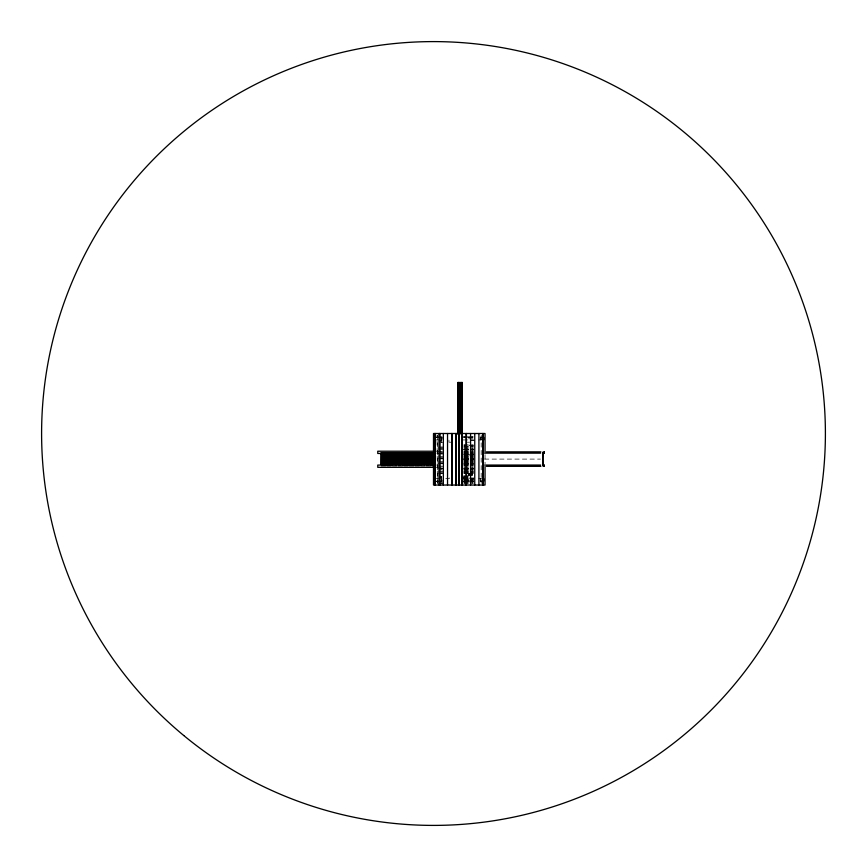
<?xml version="1.0" encoding="UTF-8"?>
<svg xmlns="http://www.w3.org/2000/svg" width="867" height="867" viewBox="0 0 867 867"><rect width="100%" height="100%" fill="white"/><g stroke="black" fill="none" stroke-linecap="round" stroke-linejoin="round"><path stroke-width="0.65" stroke-dasharray="4.33 3.25" d="M437.044 481.499L442.029 481.824M437.369 483.114L437.044 435.115M442.029 436.719L437.044 437.044M463.249 436.719L467.237 436.719M468.559 436.719L473.87 436.719M436.448 437.044L442.43 437.044M463.986 437.044L473.415 437.044M436.123 437.369L442.517 437.369M463.195 437.369L467.215 437.369M468.278 437.369L473.837 437.369M481.499 437.369L480.177 437.369L480.177 439.948M438.702 437.683L442.56 437.683M468.278 437.683L473.415 437.683M439.948 438.81L442.452 438.81M468.581 438.81L473.588 438.81M436.123 439.948L442.452 439.948M463.195 439.948L473.87 439.948M478.606 439.948L481.499 439.948M470.391 440.588L475.062 440.588M439.948 440.783L441.769 440.783M439.948 441.043L441.769 441.043M439.948 442.007L441.769 442.007M451.219 442.203L448.965 442.203L448.965 439.948M467.324 442.203L469.578 442.203M440.859 442.679L442.679 442.679M463.921 444.771L473.219 444.901M473.219 445.194L463.921 445.259L473.219 445.324M463.921 446.082L473.219 446.082M463.921 446.212L473.219 446.212M438.691 446.971L442.679 446.971M463.921 447.09L473.219 446.971M438.691 447.849L442.679 447.849M463.921 447.849L473.219 447.979M438.691 448.868L442.679 448.868M463.921 448.868L473.219 448.868M438.691 449.16L442.679 449.16M463.921 449.16L473.219 449.16M463.921 449.29L473.219 449.29M463.921 449.605L473.219 449.605M463.921 449.735L473.219 449.735M463.921 450.027L473.219 450.157M463.921 451.046L473.219 450.916M436.827 451.219L442.203 451.219M438.691 451.794L442.679 451.794M463.921 451.794L473.219 451.794M463.921 451.924L473.219 451.924M438.691 452.682L442.679 452.682M463.921 452.682L473.219 452.682M463.921 452.812L473.219 452.812M436.827 453.474L442.203 453.474M463.921 453.571L473.219 453.571M438.691 453.701L442.679 453.701M463.921 453.701L473.219 453.701M438.691 453.994L442.679 453.994M463.921 454.124L473.219 453.994M463.921 454.438L473.219 454.438M463.921 454.568L473.219 454.568M473.219 454.861L463.921 454.861L473.219 454.991M463.921 455.749L473.219 455.749M463.921 455.879L473.219 455.879M438.691 456.627L442.679 456.627M463.921 456.627L473.219 456.627M463.921 456.757L473.219 456.757M438.691 457.516L442.679 457.516M463.921 457.516L473.219 457.516M463.921 457.646L473.219 457.646M463.921 458.405L473.219 458.405M438.691 458.535L442.679 458.535M463.921 458.535L473.219 458.535M438.691 458.827L442.679 458.827M463.921 458.827L473.219 458.827M463.921 458.946L473.219 458.946M484.512 459.098L540.466 459.098M463.921 459.272L473.219 459.272M463.921 459.402L473.219 459.402M463.921 459.694L473.219 459.694M463.921 459.824L473.219 459.824M463.921 460.583L473.219 460.583M463.921 460.702L473.219 460.702M438.691 461.461L442.679 461.461M463.921 461.461L473.219 461.461M463.921 461.591L473.219 461.591M438.691 462.349L442.679 462.349M463.921 462.349L473.219 462.349M463.921 462.479L473.219 462.479M438.691 463.368L442.679 463.368M463.921 463.238L473.219 463.368M438.691 463.65L442.679 463.65M463.921 463.65L473.219 463.65M463.921 463.78L473.219 463.78M463.921 464.105L473.219 464.105M463.921 464.528L473.219 464.528M463.921 464.658L473.219 464.658M436.827 465.07L442.203 465.07M463.921 465.406L473.219 465.406M463.921 465.536L473.219 465.536M438.691 466.294L442.679 466.294M463.921 466.294L473.219 466.294M436.827 467.324L442.679 467.183M463.921 467.313L473.219 467.313M438.691 468.202L442.679 468.202M463.921 468.202L473.219 468.072M438.691 468.483L442.679 468.483M463.921 468.483L473.219 468.483M463.921 468.613L473.219 468.613M463.921 468.939L473.219 468.939M463.921 469.069L473.219 469.069M463.921 469.491L473.219 469.426M439.948 469.578L442.203 469.578M463.921 470.369L473.219 470.369M438.691 471.128L442.679 471.128M463.921 471.128L473.219 471.128M463.921 471.258L473.219 471.258M438.691 472.016L442.679 472.016M463.921 472.016L473.219 472.016M463.921 472.147L473.219 472.147M463.921 472.905L473.219 472.905M438.691 473.035L442.679 473.035M463.921 473.035L473.219 473.035M438.691 473.317L442.679 473.317M463.921 473.447L473.219 473.447M468.213 473.772L473.393 473.772M468.213 473.902L473.393 473.902M468.213 474.195L473.393 474.195M468.213 474.314L473.393 474.314M468.213 475.073L473.393 475.073M468.213 475.203L473.393 475.203M463.715 475.961L469.036 475.961M463.715 476.091L469.036 476.091M439.948 476.698L441.769 476.698M463.715 476.85L469.036 476.85M439.948 476.958L441.769 476.958M463.715 476.98L469.036 476.98M439.948 477.674L441.769 477.674M463.715 477.739L469.036 477.793L462.653 477.955M439.948 477.923L441.769 477.923M470.423 477.955L473.935 477.955M463.715 478.15L469.036 478.15M463.715 478.281L469.036 478.281M436.123 478.606L442.679 478.606M445.779 478.606L449.29 478.606L449.29 477.955M462.653 478.606L473.935 478.606M478.606 478.606L481.499 478.606M463.921 478.931L473.219 478.931M463.921 479.343L473.219 479.408L463.921 479.473M463.943 479.733L473.274 479.733M463.921 480.231L473.219 480.231M463.921 480.361L473.219 480.361M438.702 480.86L442.56 480.86M468.278 480.86L473.415 480.86M436.123 481.185L442.679 481.12M463.195 481.185L473.837 481.185M481.499 481.185L480.177 481.185L480.177 478.606M436.448 481.499L442.43 481.499M463.986 481.499L473.415 481.499M463.249 481.824L467.237 481.824M468.559 481.824L473.87 481.824M438.691 481.998L442.679 481.998M463.921 482.128L473.219 481.998M438.691 483.017L442.679 483.017M463.921 482.886L473.219 482.886M438.691 483.309L442.679 483.309M463.921 483.309L473.219 483.309M485.043 454.644L485.043 463.899M481.185 435.245L481.185 483.439M480.957 439.948L480.957 436.719L480.762 439.948M480.957 478.606L480.957 481.824L480.762 478.606M469.264 477.955L469.264 478.606M441.856 437.369L441.856 439.948M441.856 478.606L441.856 481.185M441.639 437.369L441.639 439.948M441.639 478.606L441.639 481.185M437.369 435.245L437.369 483.439"/><path stroke-width="1.3" d="M544.259 466.283L544.259 465.124M542.85 452.173L544.216 451.848M544.248 453.094L544.259 451.924M483.114 437.369L483.114 439.948M457.819 382.564L462.339 382.564M435.852 451.241L377.763 451.219L377.763 453.474L435.483 453.474M486.387 451.848L540.9 451.848M484.566 453.138L540.661 453.138M544.216 453.138L543.251 453.148L543.056 453.983A40.218 9.656 90 0 0 543.056 464.224L543.251 465.059L544.216 465.059M435.483 465.07L377.763 465.07L377.763 467.324L435.483 467.324M484.566 465.059L540.661 465.059M486.387 466.348L540.9 466.348M544.216 466.348L542.85 466.067M381.144 467.346L385.663 467.346M386.79 467.346L391.299 467.346M392.426 467.346L396.934 467.346M398.061 467.346L402.57 467.346M403.697 467.346L408.205 467.346M409.332 467.346L413.852 467.346M414.979 467.346L419.487 467.346M420.614 467.346L425.123 467.346M426.25 467.346L430.758 467.346M431.885 467.346L435.852 467.346M483.114 478.606L483.114 481.185M485.043 452L485.043 433.5L433.5 433.5L433.5 450.677M485.043 466.544L485.043 485.043L433.5 485.043L433.5 466.544M483.71 437.369L483.71 439.948M483.71 478.606L483.71 481.185M483.082 433.5L483.082 485.043M482.778 433.5L482.778 485.043M478.909 433.5L478.909 485.043M474.748 433.5L474.748 485.043M470.575 433.5L470.575 485.043M466.413 433.5L466.413 485.043M466.099 433.5L466.099 485.043M462.209 382.477L462.241 485.043M461.916 382.477L461.938 485.043M461.786 382.477L461.786 433.728M460.897 382.477L461.027 433.728M460.139 382.477L460.139 433.728M459.261 382.477L459.207 485.043M458.957 433.5L458.957 485.043M458.892 433.5L458.892 485.043M458.372 382.477L458.372 433.728M458.242 382.477L458.242 433.728M457.949 382.477L457.819 434.085M456.215 433.5L456.215 485.043M455.912 433.5L455.912 485.043M452.021 433.5L452.021 485.043M451.718 433.5L451.718 485.043M447.535 433.5L447.535 485.043M443.34 433.5L443.34 485.043M439.959 433.5L439.959 485.043M439.461 433.5L439.461 485.043M439.157 433.5L439.157 485.043M435.267 433.5L435.267 485.043M435.093 452.585L435.093 464.669M434.963 433.5L434.963 485.043M434.844 437.369L434.844 439.948M434.844 478.606L434.844 481.185M434.204 452.585L434.204 464.669M434.085 452.585L434.085 464.669M433.327 452.585L433.327 464.669M433.197 452.585L433.197 464.669M432.438 452.585L432.438 464.669M432.308 452.585L432.308 464.669M432.015 452.585L432.015 464.669M431.885 452.585L431.885 464.669M430.758 452.585L430.758 464.669M430.628 452.585L430.628 464.669M430.281 452.585L430.216 464.669M429.458 452.585L429.328 464.669M428.569 452.585L428.569 464.669M428.439 452.585L428.439 464.669M427.68 452.585L427.68 464.669M427.561 452.585L427.561 464.669M426.802 452.585L426.802 464.669M426.672 452.585L426.672 464.669M426.25 452.585L426.38 464.669M425.123 452.585L424.993 464.669M424.646 452.585L424.7 464.669M424.581 452.585L424.581 464.669M423.822 452.585L423.692 464.669M422.933 452.585L422.803 464.669M422.045 452.585L421.915 464.669M421.156 452.585L421.156 464.669M421.037 452.585L421.037 464.669M420.614 452.585L420.744 464.669M419.487 452.585L419.487 464.669M418.176 452.585L418.176 464.669M418.057 452.585L418.057 464.669M417.298 452.585L417.298 464.669M417.168 452.585L417.168 464.669M416.279 452.585L416.409 464.669M415.391 452.585L415.521 464.669M415.109 452.585L415.109 464.669M414.979 452.585L414.979 464.669M413.852 452.585L413.852 464.669M413.722 452.585L413.722 464.669M413.429 452.585L413.429 464.669M413.364 452.585L413.299 464.669M412.54 452.585L412.54 464.669M412.41 452.585L412.41 464.669M411.662 452.585L411.662 464.669M411.532 452.585L411.532 464.669M410.774 452.585L410.774 464.669M410.644 452.585L410.644 464.669M409.885 452.585L409.885 464.669M409.755 452.585L409.755 464.669M409.462 452.585L409.462 464.669M409.332 452.585L409.332 464.669M408.205 452.585L408.205 464.669M408.086 452.585L408.086 464.669M407.793 452.585L407.793 464.669L407.663 452.585M406.905 452.585L406.905 464.669M406.775 452.585L406.775 464.669M406.016 452.585L406.016 464.669M405.886 452.585L405.886 464.669M405.138 452.585L405.138 464.669M405.008 452.585L405.008 464.669M404.25 452.585L404.25 464.669M404.12 452.585L404.12 464.669M403.827 452.585L403.827 464.669M403.697 452.585L403.697 464.669M402.57 452.585L402.57 464.669M402.44 452.585L402.44 464.669M402.158 452.585L402.028 464.669M401.269 452.585L401.139 464.669M400.381 452.585L400.381 464.669M400.251 452.585L400.251 464.669M399.492 452.585L399.492 464.669M399.362 452.585L399.362 464.669M398.614 452.585L398.614 464.669M398.484 452.585L398.484 464.669M398.061 452.585L398.191 464.669M396.804 452.585L396.934 464.669M396.512 452.585L396.512 464.669M396.382 452.585L396.382 464.669M395.634 452.585L395.634 464.669M395.504 452.585L395.504 464.669M394.615 452.585L394.745 464.669M393.726 452.585L393.856 464.669M392.968 452.585L392.968 464.669M392.556 452.585L392.556 464.669M392.426 452.585L392.426 464.669M390.876 452.585L390.876 464.669M390.746 452.585L390.746 464.669M389.987 452.585L389.987 464.669M389.857 452.585L389.857 464.669M389.11 452.585L389.11 464.669M388.98 452.585L388.98 464.669M388.221 452.585L388.221 464.669M388.091 452.585L388.091 464.669M387.332 452.585L387.202 464.669M386.91 452.585L386.91 464.669M386.79 452.585L386.79 464.669M385.663 452.585L385.663 464.669M385.533 452.585L385.533 464.669M385.241 452.585L385.241 464.669M385.176 452.585L385.111 464.669M384.352 452.585L384.352 464.669M384.222 452.585L384.222 464.669M383.463 452.585L383.463 464.669M383.344 452.585L383.344 464.669M382.585 452.585L382.585 464.669M382.455 452.585L382.455 464.669M381.697 452.585L381.697 464.669M381.567 452.585L381.567 464.669M542.785 465.384A41.529 9.97 90 0 1 542.677 460.019L542.677 458.946A41.529 9.97 90 0 1 542.796 452.52M435.429 481.185L435.115 478.606L435.429 481.185M435.429 439.948L435.115 437.044L435.429 439.948M419.064 464.669L418.999 452.585L418.934 464.669M391.299 464.669L391.299 452.585L391.169 464.669M381.274 464.669L381.274 452.585L381.144 464.669M183.75 735.509A391.895 391.895 0 0 0 819.922 498.785A391.895 391.895 0 0 0 296.828 66.206A391.895 391.895 0 0 0 183.75 735.509"/></g></svg>
